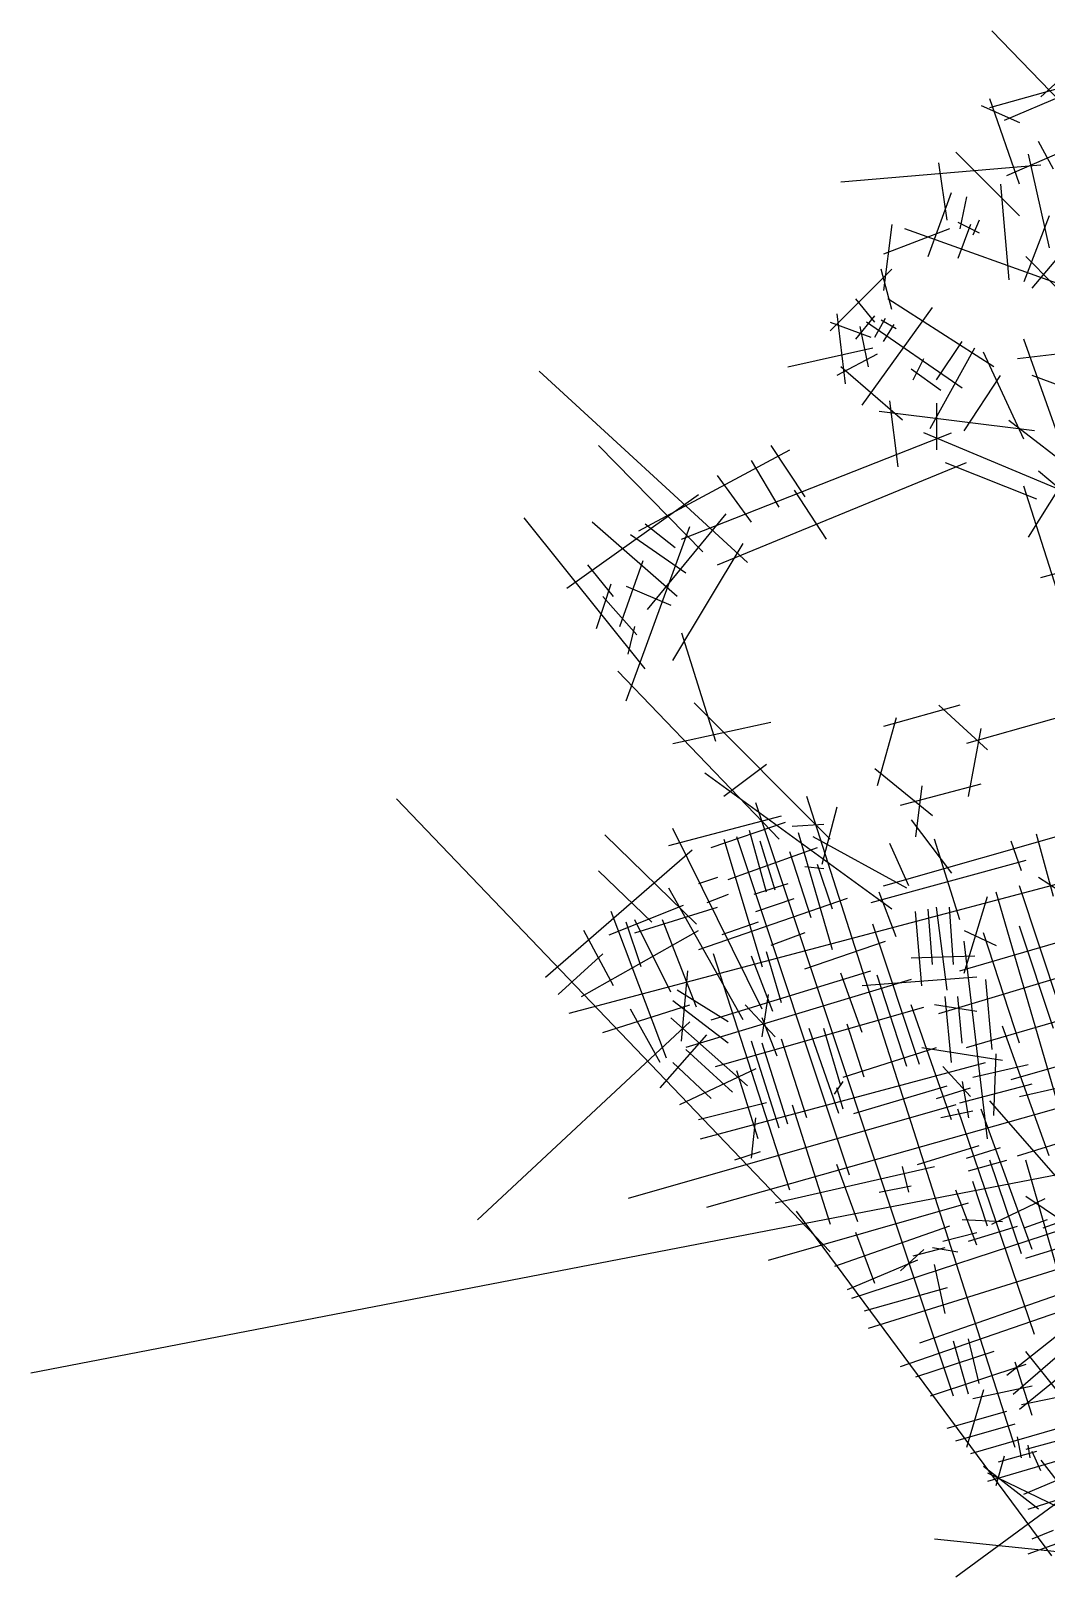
# Model space of a CAD drawing. Extents: x -1517 to 3319, y -4426 to -707.
# Drawn here: x -1517 to 99, y -3817 to -1356 of the extents above; entities that cross this region are included whole.
import ezdxf

# ---------------------------------------------------------------- set-up
doc = ezdxf.new("R2010")
doc.units = 0

msp = doc.modelspace()

# ---------------------------------------------------------------- linework, layer by layer
at = {"color": 7, "linetype": 'CONTINUOUS'}
for p, q in [((215.393883, -1566.186317), (12.353873, -1356.37191)), ((90.185902, -1461.279113), (198.4739, -1363.140117)), ((8.969876, -1478.19963), (117.257875, -1447.7427)), ((-4.56611, -1474.815527), (56.345936, -1501.888353)), ((56.345936, -1600.02735), (8.969876, -1464.663217)), ((32.657959, -1498.50425), (127.409865, -1457.89501)), ((56.345936, -1650.7889), (-45.174069, -1549.2658)), ((36.041956, -1586.490937), (168.017931, -1528.96118)), ((110.489881, -1576.338627), (86.801905, -1532.345284)), ((-227.9101, -1596.643247), (90.185902, -1569.57042)), ((-58.710056, -1657.557107), (-72.246042, -1566.186317)), ((69.881922, -1552.649904), (103.721888, -1701.55045)), ((-89.166132, -1715.086864), (-51.942063, -1613.563764)), ((-28.254086, -1620.33197), (-38.406076, -1671.09352)), ((25.889859, -1600.02735), (39.425953, -1752.312)), ((-146.694075, -1664.325314), (-160.230061, -1769.232517)), ((-55.326059, -1671.09352), (-160.230061, -1711.70276)), ((137.561961, -1765.848414), (-126.390095, -1671.09352)), ((-41.790073, -1660.94121), (-7.950107, -1677.861727)), ((-21.486093, -1664.325314), (-41.790073, -1718.470967)), ((-7.950107, -1657.557107), (-18.102097, -1681.24583)), ((103.721888, -1650.7889), (63.113929, -1755.696104)), ((76.649915, -1765.848414), (164.633934, -1660.94121)), ((225.545873, -1877.523824), (66.497925, -1715.086864)), ((-244.830083, -1833.530481), (-146.694075, -1735.391484)), ((-146.694075, -1799.689447), (-163.614058, -1735.391484)), ((-173.766047, -1819.994067), (-204.222124, -1782.768931)), ((15.73787, -1891.060237), (-153.462068, -1782.768931)), ((-244.830083, -1819.994067), (-180.534041, -1843.682791)), ((-234.678093, -1806.457654), (-221.142107, -1918.133064)), ((-204.222124, -1847.066894), (-173.766047, -1809.841757)), ((-194.070134, -1951.974097), (-82.398139, -1796.305344)), ((-35.02208, -1924.901271), (-187.302141, -1819.994067)), ((-173.766047, -1843.682791), (-156.846064, -1813.225861)), ((-139.926081, -1830.146377), (-163.614058, -1816.609964)), ((-183.918144, -1891.060237), (-197.45413, -1826.762274)), ((-160.230061, -1850.450997), (-143.310078, -1823.378171)), ((-312.510122, -1891.060237), (-177.150044, -1860.603307)), ((-85.782135, -1989.199234), (-14.7181, -1860.603307)), ((-75.630039, -1911.364857), (-35.02208, -1850.450997)), ((63.113929, -2006.119751), (-1.182113, -1867.371514)), ((52.961939, -1877.523824), (168.017931, -1863.987411)), ((147.713951, -2083.954128), (63.113929, -1847.066894)), ((-170.382051, -1870.755617), (-234.678093, -1904.596651)), ((-129.774091, -1975.662821), (-227.9101, -1891.060237)), ((-112.854108, -1911.364857), (-95.934125, -1877.523824)), ((-376.806058, -2202.397744), (-708.438046, -1897.828444)), ((-68.862046, -1928.285374), (-116.238105, -1894.444341)), ((-31.638083, -1992.583337), (25.889859, -1904.596651)), ((168.017931, -1938.437684), (76.649915, -1904.596651)), ((212.009887, -1935.053581), (69.881922, -2161.788504)), ((80.033912, -1992.583337), (-166.998054, -1962.126407)), ((-136.542085, -2050.113094), (-150.078071, -1945.205891)), ((-75.630039, -1948.589994), (-75.630039, -2023.040268)), ((39.425953, -1975.662821), (157.865941, -2067.033611)), ((-447.870093, -2185.477228), (-613.686141, -2016.272061)), ((-481.710059, -2165.172608), (-51.942063, -1995.967441)), ((-339.582095, -2016.272061), (-285.438042, -2097.490541)), ((154.481944, -2100.874644), (-95.934125, -1995.967441)), ((-549.390098, -2151.636194), (-309.126125, -2023.040268)), ((-326.046108, -2114.411058), (-370.038064, -2039.960784)), ((-424.182117, -2205.781848), (-28.254086, -2043.344888)), ((-370.038064, -2138.099781), (-424.182117, -2063.649508)), ((-62.094053, -2043.344888), (83.417909, -2100.874644)), ((239.081859, -2185.477228), (86.801905, -2056.881301)), ((-302.358132, -2087.338231), (-251.598076, -2165.172608)), ((161.249937, -2388.523428), (63.113929, -2080.570024)), ((-664.44609, -2243.006985), (-454.638086, -2094.106438)), ((-539.238108, -2371.602911), (-732.126129, -2131.331574)), ((-488.478053, -2256.543398), (-623.83813, -2138.099781)), ((-535.854112, -2276.848018), (-410.64613, -2124.563368)), ((-569.694078, -2422.364461), (-468.174073, -2144.867988)), ((-474.942066, -2219.318261), (-562.926085, -2158.404401)), ((-491.862049, -2178.709021), (-539.238108, -2141.483884)), ((-495.246046, -2358.066498), (-383.574051, -2171.940814)), ((-589.998058, -2256.543398), (-630.606124, -2205.781848)), ((-579.846068, -2303.920845), (-542.622105, -2199.013641)), ((-617.070137, -2307.304948), (-593.382054, -2236.238778)), ((90.185902, -2226.086468), (127.409865, -2215.934158)), ((-552.774095, -2317.457258), (-606.918041, -2256.543398)), ((-569.694078, -2239.622881), (-498.630042, -2270.079811)), ((-566.310081, -2347.914188), (-556.158091, -2303.920845)), ((-481.710059, -2314.073155), (-427.566113, -2486.662425)), ((-326.046108, -2642.331178), (-583.230064, -2374.987015)), ((-244.830083, -2642.331178), (-461.40608, -2425.748565)), ((-38.406076, -2429.132668), (-160.230061, -2462.973701)), ((5.58588, -2500.198838), (-72.246042, -2429.132668)), ((-495.246046, -2490.046528), (-339.582095, -2456.205495)), ((-139.926081, -2449.437288), (-170.382051, -2557.728595)), ((164.633934, -2435.900875), (-28.254086, -2490.046528)), ((-24.87009, -2574.649112), (-4.56611, -2466.357805)), ((-346.350088, -2523.887562), (-414.030127, -2574.649112)), ((-82.398139, -2605.106042), (-173.766047, -2530.655768)), ((-146.694075, -2754.006589), (-444.486097, -2537.423975)), ((-133.158088, -2588.185525), (-4.56611, -2554.344492)), ((-99.318122, -2557.728595), (-109.470112, -2638.947075)), ((-935.166139, -2578.033215), (-244.830083, -3298.847226)), ((49.577942, -3610.184648), (-282.054046, -2574.649112)), ((-502.014039, -2652.483488), (-322.662112, -2605.106042)), ((-48.558066, -3528.966168), (-363.270071, -2584.801422)), ((-234.678093, -2591.569628), (-258.366069, -2682.940418)), ((503.033915, -2611.874248), (-661.062093, -2919.827652)), ((-353.118081, -2913.059445), (-495.246046, -2625.410662)), ((-434.334107, -2655.867592), (-315.894119, -2615.258352)), ((-346.350088, -2726.933762), (-373.422061, -2628.794765)), ((-305.742129, -2622.026558), (-254.982073, -2618.642455)), ((-241.446086, -2818.304552), (-295.590139, -2632.178868)), ((-160.230061, -2716.781452), (195.089903, -2615.258352)), ((-116.238105, -2611.874248), (-51.942063, -2696.476832)), ((-458.022083, -2777.695312), (-603.534044, -2635.562972)), ((-414.030127, -2642.331178), (-353.118081, -2845.377379)), ((-407.262134, -2706.629142), (-265.134063, -2655.867592)), ((-214.374113, -3177.019506), (-393.726041, -2638.947075)), ((-332.814102, -2723.549659), (-356.502078, -2645.715282)), ((-123.006098, -2720.165555), (-271.902056, -2638.947075)), ((-119.622102, -2716.781452), (-150.078071, -2649.099385)), ((-38.406076, -2770.927105), (-79.014036, -2642.331178)), ((59.729932, -2693.092728), (42.809949, -2645.715282)), ((110.489881, -2733.701969), (83.282212, -2634.561565)), ((-698.286056, -2862.297895), (-464.790076, -2659.251695)), ((-275.286053, -2767.543002), (-309.126125, -2662.635798)), ((66.497925, -2676.172212), (-180.534041, -2743.854279)), ((-613.686141, -2693.092728), (-529.086119, -2774.311209)), ((-424.182117, -2703.245038), (-454.638086, -2713.397348)), ((-254.982073, -2689.708625), (-285.438042, -2686.324522)), ((-241.446086, -2754.006589), (-265.134063, -2682.940418)), ((174.785924, -2760.774795), (86.801905, -2703.245038)), ((-383.574051, -2929.979962), (-502.014039, -2720.165555)), ((-407.262134, -2730.317865), (-441.1021, -2743.854279)), ((-312.510122, -2713.397348), (-366.654068, -2730.317865)), ((-139.926081, -2797.999932), (-166.998054, -2726.933762)), ((140.945958, -3143.178472), (19.121866, -2726.933762)), ((191.705907, -3126.257956), (56.345936, -2716.781452)), ((-596.766051, -2794.615829), (-478.326063, -2747.238382)), ((-556.158091, -2791.231725), (-424.182117, -2750.622485)), ((-217.75811, -2737.086072), (-454.638086, -2818.304552)), ((-363.270071, -2757.390692), (-302.358132, -2737.086072)), ((-82.398139, -2841.993275), (-89.166132, -2754.006589)), ((-58.710056, -2882.602515), (-75.630039, -2750.622485)), ((-48.558066, -2841.993275), (-55.326059, -2750.622485)), ((-31.638083, -2855.529689), (5.58588, -2733.701969)), ((-505.398036, -2990.893822), (-593.382054, -2757.390692)), ((-546.006102, -2845.377379), (-569.694078, -2774.311209)), ((-498.630042, -2885.986619), (-556.158091, -2770.927105)), ((-458.022083, -2909.675342), (-512.166135, -2770.927105)), ((-359.886075, -2774.311209), (-417.414124, -2794.615829)), ((-102.702119, -3001.046132), (-177.150044, -2777.695312)), ((-99.318122, -2875.834309), (-109.470112, -2757.390692)), ((-38.406076, -2852.145585), (249.233956, -2767.543002)), ((-640.758113, -2892.754825), (-454.638086, -2787.847622)), ((-589.998058, -2875.834309), (-637.374117, -2787.847622)), ((-285.438042, -2791.231725), (-339.582095, -2811.536345)), ((-31.638083, -2787.847622), (19.121866, -2811.536345)), ((56.345936, -2967.205099), (-1.182113, -2791.231725)), ((110.489881, -2943.516375), (56.345936, -2781.079415)), ((-677.982076, -2889.370722), (-606.918041, -2825.072759)), ((-309.126125, -3200.708229), (-430.95011, -2825.072759)), ((-336.198098, -2916.443549), (-370.038064, -2828.456862)), ((-322.662112, -2902.907135), (-346.350088, -2821.688655)), ((-285.438042, -2848.761482), (-156.846064, -2804.768139)), ((-14.7181, -2828.456862), (-116.238105, -2831.840965)), ((-72.246042, -2919.827652), (242.465856, -2825.072759)), ((5.58588, -3119.489749), (-31.638083, -2804.768139)), ((-481.710059, -2963.820996), (-471.558069, -2852.145585)), ((-434.334107, -2929.979962), (-180.534041, -2852.145585)), ((-28.254086, -2973.973306), (401.51391, -2848.761482)), ((-116.238105, -2865.681999), (-474.942066, -2973.973306)), ((-194.070134, -2950.284582), (-227.9101, -2855.529689)), ((-11.334103, -2862.297895), (-194.070134, -2875.834309)), ((-123.006098, -3004.430236), (-170.382051, -2858.913792)), ((2.201883, -2865.681999), (12.353873, -2977.357409)), ((-407.262134, -2967.205099), (-495.246046, -2899.523032)), ((-407.262134, -2933.364065), (-488.478053, -2882.602515)), ((-353.118081, -2957.052789), (-342.966091, -2889.370722)), ((-51.942063, -2997.662029), (-62.094053, -2892.754825)), ((-35.02208, -2967.205099), (-41.790073, -2892.754825)), ((-606.918041, -2950.284582), (-468.174073, -2906.291239)), ((-515.550132, -2997.662029), (-562.926085, -2913.059445)), ((-376.806058, -3034.887166), (-498.630042, -2926.595859)), ((-427.566113, -3004.430236), (-95.934125, -2909.675342)), ((-332.814102, -2957.052789), (-380.190054, -2906.291239)), ((-329.430105, -2987.509719), (-353.118081, -2926.595859)), ((-51.942063, -3089.032819), (-116.238105, -2906.291239)), ((-11.334103, -2916.443549), (-79.014036, -2906.291239)), ((-806.574054, -3248.085676), (-468.174073, -2933.364065)), ((-231.294097, -3078.880509), (-278.670049, -2943.516375)), ((-227.9101, -3034.887166), (-254.982073, -2943.516375)), ((-190.686137, -3021.350752), (-217.75811, -2936.748169)), ((103.721888, -3146.562576), (29.273856, -2940.132272)), ((-1517.21409, -3491.741031), (1250.897914, -2957.052789)), ((-515.550132, -3038.271269), (-441.1021, -2953.668685)), ((-326.046108, -3102.569232), (-370.038064, -2963.820996)), ((-312.510122, -3095.801026), (-353.118081, -2967.205099)), ((-282.054046, -3085.648716), (-322.662112, -2960.436892)), ((-224.526103, -3021.350752), (-75.630039, -2973.973306)), ((-99.318122, -2973.973306), (29.273856, -2994.277926)), ((-434.334107, -3055.191786), (-495.246046, -2997.662029)), ((-400.494141, -3045.039476), (-474.942066, -2977.357409)), ((-451.25409, -3119.489749), (2.201883, -2997.662029)), ((-441.1021, -3227.781056), (398.129914, -2990.893822)), ((-18.102097, -3021.350752), (69.881922, -3001.046132)), ((15.73787, -3082.264612), (19.121866, -2984.125616)), ((42.809949, -3024.734856), (208.62589, -2977.357409)), ((-363.270071, -3007.814339), (-485.094056, -3065.344096)), ((-359.886075, -3119.489749), (-393.726041, -3011.198442)), ((-21.486093, -3051.807682), (-65.478049, -3004.430236)), ((52.961939, -3146.562576), (442.12187, -3024.734856)), ((-238.06209, -3048.423579), (-224.526103, -3028.118959)), ((-224.526103, -3072.112302), (-234.678093, -3038.271269)), ((-207.60612, -3078.880509), (-58.710056, -3034.887166)), ((-75.630039, -3055.191786), (-21.486093, -3038.271269)), ((-38.406076, -3061.959992), (76.649915, -3031.503062)), ((-35.02208, -3028.118959), (-24.87009, -3085.648716)), ((56.345936, -3051.807682), (117.257875, -3038.271269)), ((-45.174069, -3065.344096), (-566.310081, -3214.244643)), ((-346.350088, -3061.959992), (-454.638086, -3089.032819)), ((-305.742129, -3065.344096), (-244.830083, -3254.853883)), ((80.033912, -3430.827171), (-41.790073, -3072.112302)), ((76.649915, -3295.463037), (-4.56611, -3072.112302)), ((151.097947, -3221.012849), (8.969876, -3058.575889)), ((-370.038064, -3149.946679), (-363.270071, -3085.648716)), ((-18.102097, -3075.496406), (-68.862046, -3085.648716)), ((-356.502078, -3139.794369), (-397.110144, -3153.330782)), ((-106.086115, -3160.098989), (-7.950107, -3129.642059)), ((-28.254086, -3149.946679), (25.889859, -3133.026162)), ((-332.814102, -3221.012849), (-79.014036, -3163.483092)), ((-200.838127, -3251.469779), (-234.678093, -3160.098989)), ((-119.622102, -3204.092332), (-129.774091, -3163.483092)), ((-24.87009, -3170.251299), (36.041956, -3153.330782)), ((59.729932, -3302.231244), (8.969876, -3153.330782)), ((144.329954, -3424.058964), (66.497925, -3153.330782)), ((337.217868, -3193.940022), (-210.990117, -3373.297414)), ((-166.998054, -3204.092332), (-116.238105, -3193.940022)), ((5.58588, -3258.237986), (-18.102097, -3187.171816)), ((-342.966091, -3312.383639), (-24.87009, -3221.012849)), ((-11.334103, -3288.694831), (-45.174069, -3200.708229)), ((12.353873, -3254.853883), (96.953895, -3214.244643)), ((212.009887, -3308.999451), (66.497925, -3210.860539)), ((-298.974135, -3234.549263), (107.105885, -3782.773918)), ((-55.326059, -3258.237986), (-238.06209, -3322.535864)), ((-173.766047, -3349.608691), (-204.222124, -3268.390211)), ((-183.918144, -3420.674861), (303.377902, -3268.390211)), ((-65.478049, -3281.926624), (-11.334103, -3268.390211)), ((29.273856, -3251.469779), (-35.02208, -3248.085676)), ((-24.87009, -3281.926624), (52.961939, -3258.237986)), ((100.337892, -3248.085676), (63.113929, -3261.622004)), ((66.497925, -3308.999451), (188.32191, -3271.774399)), ((130.793861, -3248.085676), (93.569898, -3261.622004)), ((-133.158088, -3329.304071), (-95.934125, -3295.463037)), ((-112.854108, -3305.615433), (-62.094053, -3292.079019)), ((-82.398139, -3292.079019), (-41.790073, -3298.847226)), ((-106.086115, -3312.383639), (-217.75811, -3359.761001)), ((-62.094053, -3396.986137), (-79.014036, -3319.151846)), ((-58.710056, -3356.376897), (-190.686137, -3393.602034)), ((140.945958, -3359.761001), (-102.702119, -3444.363584)), ((-133.158088, -3481.588721), (151.097947, -3383.449724)), ((46.193946, -3525.582064), (171.401927, -3417.290757)), ((-24.87009, -3525.582064), (-48.558066, -3440.979481)), ((-7.950107, -3508.661548), (-24.87009, -3437.595377)), ((36.041956, -3495.125134), (130.793861, -3420.674861)), ((15.73787, -3457.899997), (-109.470112, -3498.509238)), ((56.345936, -3549.270788), (164.633934, -3461.284101)), ((134.177964, -3542.502581), (66.497925, -3457.899997)), ((66.497925, -3478.204617), (-85.782135, -3528.966168)), ((425.201887, -3471.436411), (-45.174069, -3816.614951)), ((76.649915, -3559.423098), (49.577942, -3474.820514)), ((-18.102097, -3532.350271), (76.649915, -3512.045651)), ((-1.182113, -3518.813858), (-28.254086, -3610.184648)), ((157.865941, -3522.197961), (59.729932, -3542.502581)), ((-58.710056, -3579.727718), (36.041956, -3552.654891)), ((188.32191, -3559.423098), (-21.486093, -3620.336958)), ((-45.174069, -3600.032338), (49.577942, -3572.959511)), ((178.16992, -3583.111821), (66.497925, -3613.568751)), ((59.729932, -3627.105164), (52.961939, -3593.264131)), ((73.265919, -3627.105164), (69.881922, -3606.800544)), ((86.801905, -3708.323644), (-1.182113, -3640.641578)), ((144.329954, -3623.721061), (5.58588, -3664.330301)), ((19.121866, -3671.098508), (32.657959, -3623.721061)), ((83.417909, -3616.952854), (22.505863, -3633.873371)), ((63.113929, -3684.634921), (174.785924, -3637.257474)), ((90.185902, -3647.409784), (76.649915, -3616.952854)), ((90.185902, -3630.489268), (137.561961, -3691.403128)), ((5.58588, -3650.793888), (117.257875, -3704.939541)), ((69.881922, -3708.323644), (144.329954, -3684.634921)), ((-79.014036, -3755.701091), (377.825934, -3803.078538)), ((69.881922, -3779.389815), (127.409865, -3759.085195)), ((76.649915, -3755.701091), (110.489881, -3742.164678))]:
    msp.add_line(p, q, dxfattribs=at)

doc.saveas('drawing.dxf')
